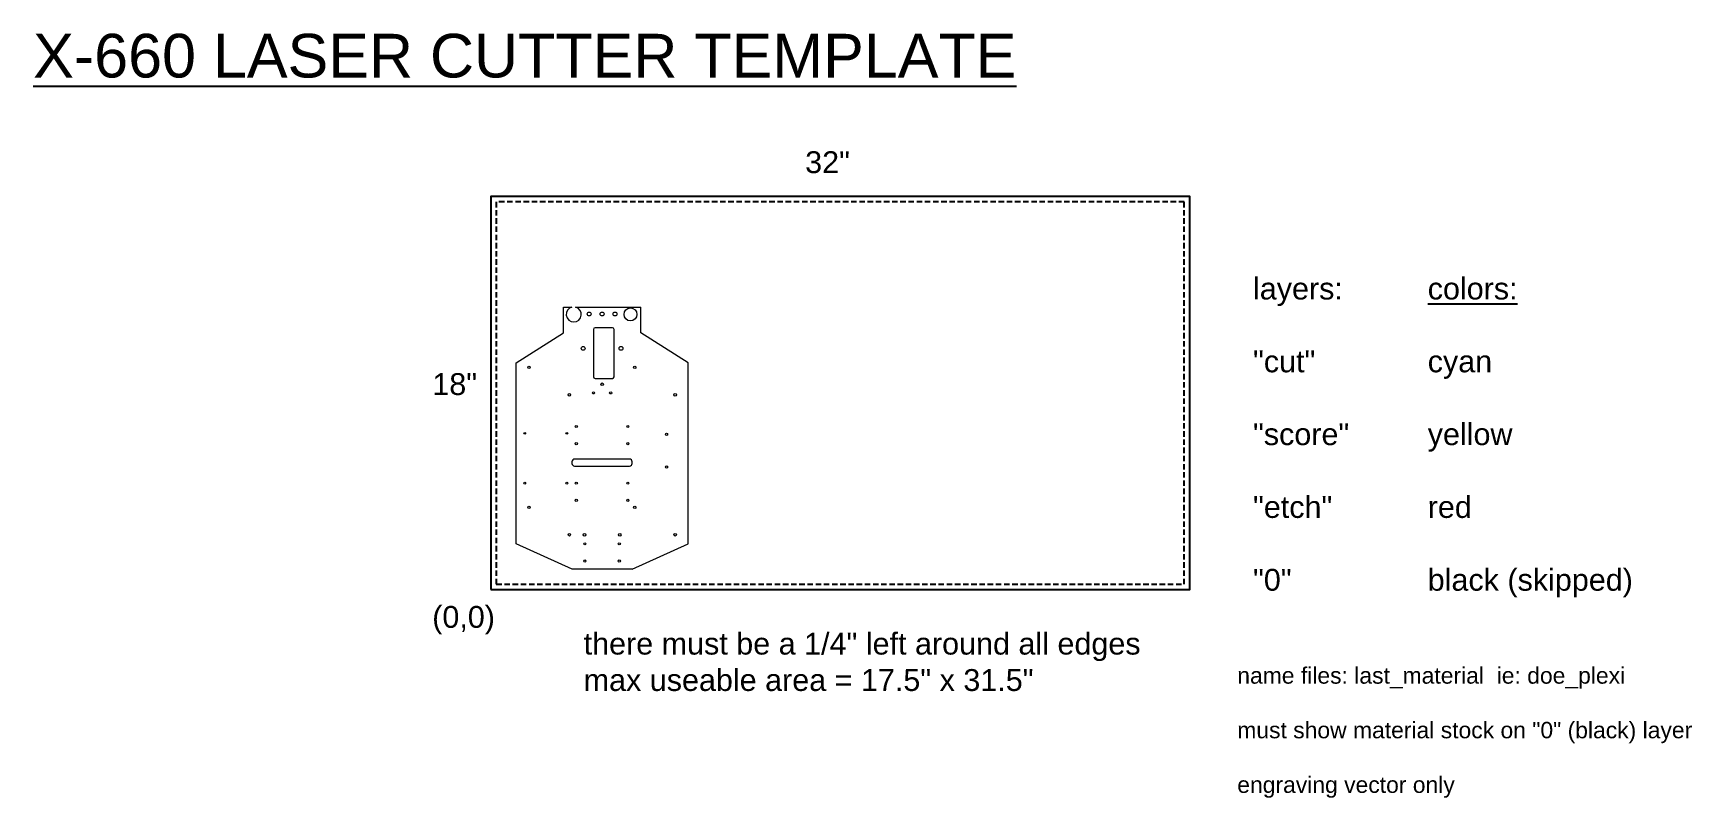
# Model space of a CAD drawing. Header units: inches. Extents: x -21 to 55, y -9.5 to 25.5.
import ezdxf

# ---------------------------------------------------------------- set-up
doc = ezdxf.new("R2010")
doc.units = ezdxf.units.IN
doc.header["$MEASUREMENT"] = 0
doc.linetypes.add('HIDDEN', pattern=[0.375, 0.25, -0.125])
doc.layers.add('cut', color=4, linetype='Continuous')
doc.styles.get("Standard").update_dxf_attribs({"font": 'arial.ttf'})

msp = doc.modelspace()

# ---------------------------------------------------------------- linework, layer by layer
msp.add_lwpolyline([(0, 0), (32, 0), (32, 18), (0, 18)], close=True)
at = {"linetype": 'HIDDEN'}
msp.add_lwpolyline([(0.25, 0.25), (31.75, 0.25), (31.75, 17.75), (0.25, 17.75)], close=True, dxfattribs=at)
at = {"layer": 'cut', "linetype": 'Continuous', "lineweight": 15}
for p, q in [((3.324, 12.935), (3.715, 12.935)), ((3.324, 11.754), (3.324, 12.935)), ((3.878, 12.935), (6.868, 12.935)), ((6.868, 11.754), (6.868, 12.935)), ((1.159, 10.385), (3.324, 11.754)), ((4.702, 11.911), (4.702, 9.746)), ((5.568, 11.99), (4.781, 11.99)), ((5.647, 9.746), (5.647, 11.911)), ((9.033, 10.385), (6.868, 11.754)), ((1.159, 2.101), (1.159, 10.385)), ((9.033, 2.101), (9.033, 10.385)), ((4.781, 9.667), (5.568, 9.667)), ((3.718, 5.856), (3.718, 5.777)), ((6.356, 5.974), (3.836, 5.974)), ((3.836, 5.659), (6.356, 5.659)), ((6.474, 5.777), (6.474, 5.856)), ((3.724, 0.935), (1.159, 2.101)), ((6.467, 0.935), (9.033, 2.101)), ((6.467, 0.935), (3.724, 0.935))]:
    msp.add_line(p, q, dxfattribs=at)
for centre, radius in [((4.505, 12.62), 0.0886), ((5.096, 12.62), 0.0886), ((5.686, 12.62), 0.0886), ((6.395, 12.6), 0.295), ((4.23, 11.045), 0.0886), ((5.962, 11.045), 0.0886), ((1.749, 10.179), 0.0571), ((6.592, 10.179), 0.0571), ((5.096, 9.4), 0.06), ((3.6, 8.919), 0.0571), ((4.702, 9.006), 0.0492), ((5.49, 9.006), 0.0492), ((8.442, 8.919), 0.0571), ((1.553, 7.155), 0.0404), ((3.482, 7.155), 0.0404), ((3.915, 7.47), 0.0492), ((6.277, 7.47), 0.0492), ((8.049, 7.108), 0.0492), ((3.915, 6.683), 0.0492), ((6.277, 6.683), 0.0492), ((8.049, 5.612), 0.0492), ((1.553, 4.872), 0.0404), ((3.482, 4.872), 0.0404), ((3.915, 4.872), 0.0492), ((6.277, 4.872), 0.0492), ((1.749, 3.77), 0.0571), ((3.915, 4.085), 0.0492), ((6.277, 4.085), 0.0492), ((6.592, 3.77), 0.0571), ((3.6, 2.51), 0.0571), ((4.289, 2.51), 0.06), ((5.903, 2.51), 0.06), ((8.442, 2.51), 0.0571), ((4.308, 2.096), 0.0492), ((5.883, 2.096), 0.0492), ((4.308, 1.309), 0.0492), ((5.883, 1.309), 0.0492)]:
    msp.add_circle(centre, radius, dxfattribs=at)
for centre, radius, start, end in [((3.797, 12.6), 0.344, 103.72913, 76.27087), ((4.781, 11.911), 0.0787, 90, 180), ((5.568, 11.911), 0.0787, 0, 90), ((4.781, 9.746), 0.0787, 180, 270), ((5.568, 9.746), 0.0787, 270, 0), ((3.836, 5.856), 0.118, 90, 180), ((3.836, 5.777), 0.118, 180, 270), ((6.356, 5.856), 0.118, 0, 90), ((6.356, 5.777), 0.118, 270, 0)]:
    msp.add_arc(centre, radius, start, end, dxfattribs=at)

# ---------------------------------------------------------------- texts
at = {"attachment_point": 1}
for s, insert, char_height, width in [('{\\LX-660 LASER CUTTER TEMPLATE}', (-20.953, 25.448), 2, 63.14995), ('32"', (14.394, 20.071), 1, 5.36524), ('layers:^I{\\Lcolors:}\\P\\P"cut"^I^Icyan\\P\\P"score"^Iyellow\\P\\P"etch"^I^Ired\\P\\P"0"^I^Iblack (skipped)', (34.899, 14.284), 1, 19.93819), ('18"', (-2.677, 9.91), 1, 5.36524), ('(0,0)', (-2.682, -0.751), 1, 3.30065), ('there must be a 1/4" left around all edges\\Pmax useable area = 17.5" x 31.5"', (4.252, -1.975), 1, 40.67928), ('\\Pname files: last_material  ie: doe_plexi\\P\\Pmust show material stock on "0" (black) layer\\P\\Pengraving vector only', (34.179, -2.308), 0.75, 21.00706)]:
    msp.add_mtext(s, dxfattribs=dict(at, insert=insert, char_height=char_height, width=width))

doc.saveas('drawing.dxf')
